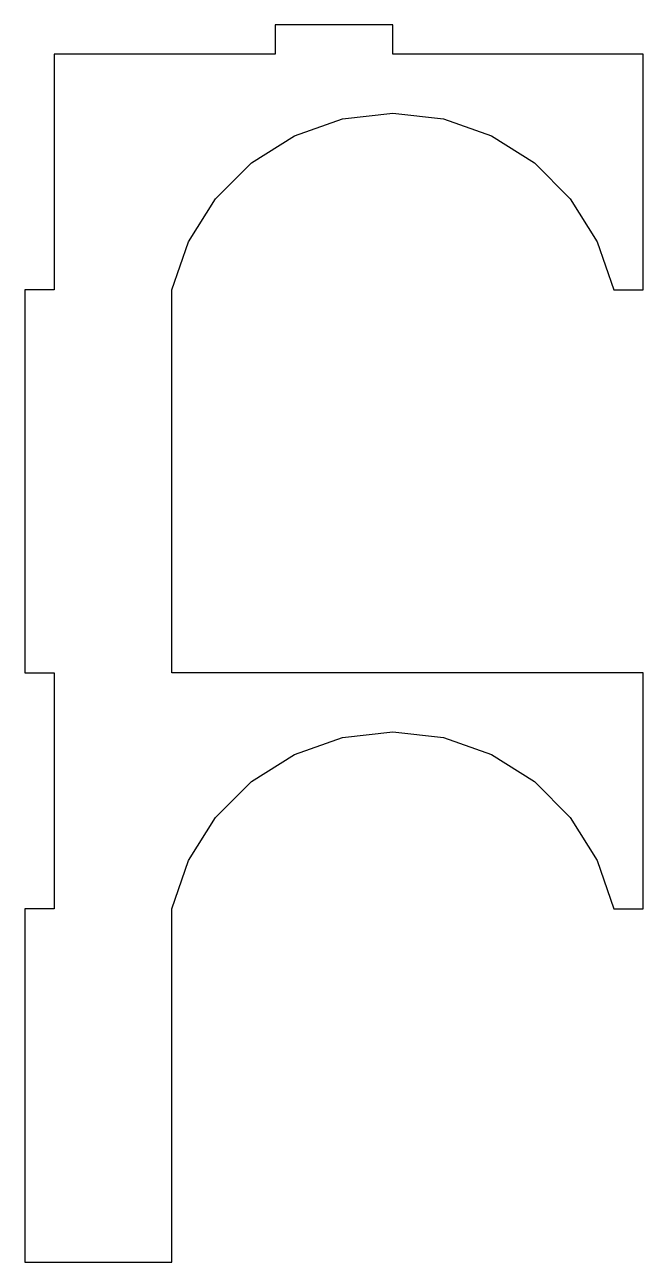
# Model space of a CAD drawing. Header units: millimetres. Extents: x 72724 to 72823, y 33076 to 33273.
import ezdxf

# ---------------------------------------------------------------- set-up
doc = ezdxf.new("R2010")
doc.units = ezdxf.units.MM

msp = doc.modelspace()

# ---------------------------------------------------------------- linework, layer by layer
msp.add_lwpolyline([(72747.83, 33075.96), (72747.83, 33132.21), (72750.48, 33139.86), (72754.77, 33146.71), (72760.48, 33152.44), (72767.32, 33156.75), (72774.95, 33159.43), (72782.99, 33160.34), (72791.02, 33159.43), (72798.66, 33156.75), (72805.5, 33152.44), (72811.21, 33146.71), (72815.49, 33139.86), (72818.14, 33132.21), (72822.83, 33132.21), (72822.83, 33169.71), (72747.83, 33169.71), (72747.83, 33230.65), (72750.48, 33238.29), (72754.77, 33245.15), (72760.48, 33250.88), (72767.32, 33255.19), (72774.95, 33257.87), (72782.99, 33258.78), (72791.02, 33257.87), (72798.66, 33255.19), (72805.5, 33250.88), (72811.21, 33245.15), (72815.49, 33238.29), (72818.14, 33230.65), (72822.83, 33230.65), (72822.83, 33268.15), (72782.99, 33268.15), (72782.99, 33272.84), (72764.24, 33272.84), (72764.24, 33268.15), (72729.08, 33268.15), (72729.08, 33230.65), (72724.39, 33230.65), (72724.39, 33169.71), (72729.08, 33169.71), (72729.08, 33132.21), (72724.39, 33132.21), (72724.39, 33075.96)], close=True)

doc.saveas('drawing.dxf')
